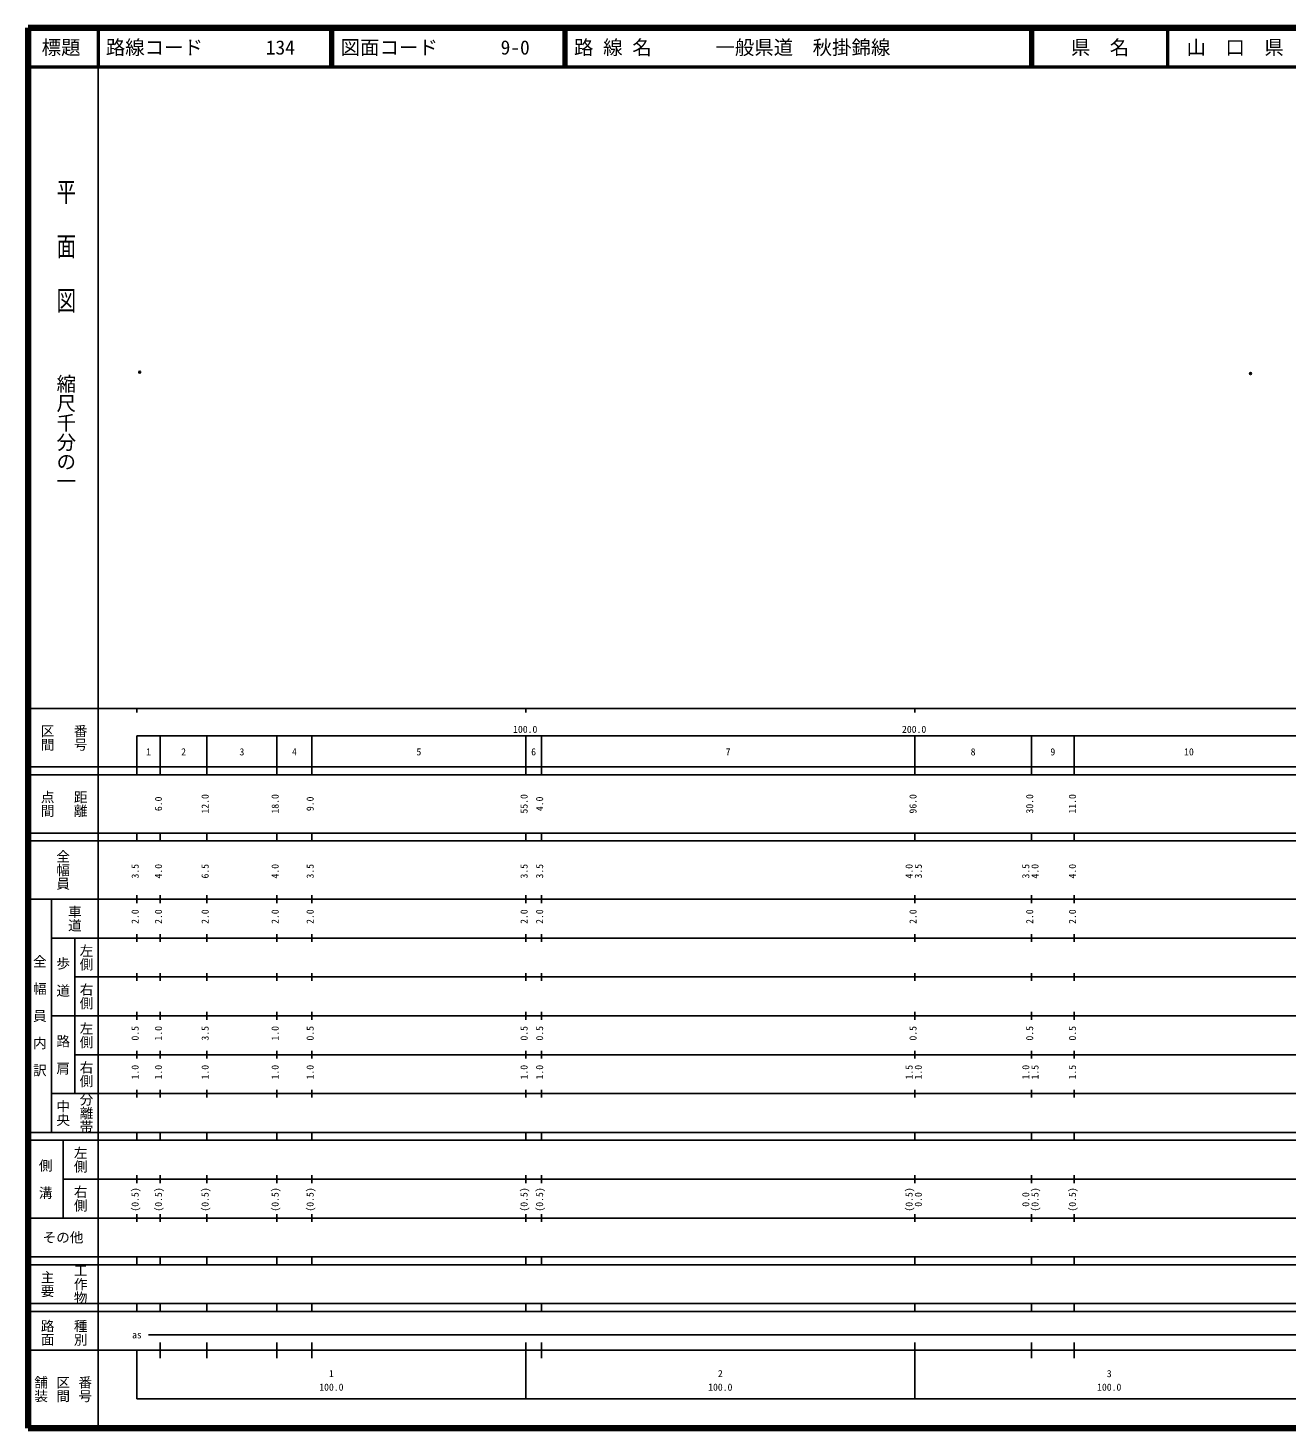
# Model space of a CAD drawing. Units: millimetres on the paper. Extents: x 40 to 680, y 20 to 380.
# Drawn here: x 40 to 363.7, y 20 to 380 of the extents above; entities that cross this region are included whole.
import ezdxf
from ezdxf.enums import TextEntityAlignment as Align

# ---------------------------------------------------------------- set-up
doc = ezdxf.new("R2010")
doc.units = ezdxf.units.MM
doc.header["$PDMODE"] = 32
doc.header["$PDSIZE"] = 0.5
doc.layers.add('M-OTRS', color=6, linetype='Continuous')
doc.layers.add('M-TTL-TXT', color=7, linetype='Continuous')
for name, color, linetype, lineweight in [('M-TTL', 2, 'Continuous', 140), ('M-TTL-BAND', 7, 'Continuous', 25), ('M-TTL-LINE', 7, 'Continuous', 50)]:
    doc.layers.add(name, color=color, linetype=linetype, lineweight=lineweight)
doc.styles.add('@ＭＳ ゴシック', font='')
doc.styles.add('ＭＳ ゴシック', font='')
doc.styles.get('@ＭＳ ゴシック').set_extended_font_data('@MS Gothic')
doc.styles.get('ＭＳ ゴシック').set_extended_font_data('MS Gothic')

msp = doc.modelspace()

# ---------------------------------------------------------------- linework, layer by layer
at = {"layer": 'M-OTRS'}
for p in [(68.715, 291.474), (354.354, 291.122)]:
    msp.add_point(p, dxfattribs=at)
at = {"layer": 'M-TTL'}
for p, q in [((40, 380), (40, 20)), ((680, 380), (40, 380)), ((40, 20), (680, 20))]:
    msp.add_line(p, q, dxfattribs=at)
at = {"layer": 'M-TTL-BAND'}
for p, q in [((58, 370), (58, 20)), ((40, 205), (579, 205)), ((68, 205), (68, 204)), ((168, 205), (168, 204)), ((268, 205), (268, 204)), ((68, 198), (579, 198)), ((68, 198), (68, 188)), ((74, 188), (74, 198)), ((86, 188), (86, 198)), ((104, 188), (104, 198)), ((113, 188), (113, 198)), ((168, 188), (168, 198)), ((172, 188), (172, 198)), ((268, 188), (268, 198)), ((298, 188), (298, 198)), ((309, 188), (309, 198)), ((40, 190), (579, 190)), ((40, 188), (579, 188)), ((40, 173), (579, 173)), ((68, 171), (68, 173)), ((74, 171), (74, 173)), ((86, 171), (86, 173)), ((104, 171), (104, 173)), ((113, 171), (113, 173)), ((168, 171), (168, 173)), ((172, 171), (172, 173)), ((268, 171), (268, 173)), ((298, 171), (298, 173)), ((309, 171), (309, 173)), ((40, 171), (579, 171)), ((40, 156), (579, 156)), ((46, 96), (46, 156)), ((68, 155), (68, 157)), ((74, 155), (74, 157)), ((86, 155), (86, 157)), ((104, 155), (104, 157)), ((113, 155), (113, 157)), ((168, 155), (168, 157)), ((172, 155), (172, 157)), ((268, 155), (268, 157)), ((298, 155), (298, 157)), ((309, 155), (309, 157)), ((46, 146), (579, 146)), ((52, 146), (52, 106)), ((68, 145), (68, 147)), ((74, 145), (74, 147)), ((86, 145), (86, 147)), ((104, 145), (104, 147)), ((113, 145), (113, 147)), ((168, 145), (168, 147)), ((172, 145), (172, 147)), ((268, 145), (268, 147)), ((298, 145), (298, 147)), ((309, 145), (309, 147)), ((68, 135), (68, 137)), ((74, 135), (74, 137)), ((86, 135), (86, 137)), ((104, 135), (104, 137)), ((113, 135), (113, 137)), ((168, 135), (168, 137)), ((172, 135), (172, 137)), ((268, 135), (268, 137)), ((298, 135), (298, 137)), ((309, 135), (309, 137)), ((52, 136), (579, 136)), ((46, 126), (579, 126)), ((68, 125), (68, 127)), ((74, 125), (74, 127)), ((86, 125), (86, 127)), ((104, 125), (104, 127)), ((113, 125), (113, 127)), ((168, 125), (168, 127)), ((172, 125), (172, 127)), ((268, 125), (268, 127)), ((298, 125), (298, 127)), ((309, 125), (309, 127)), ((52, 116), (579, 116)), ((68, 115), (68, 117)), ((74, 115), (74, 117)), ((86, 115), (86, 117)), ((104, 115), (104, 117)), ((113, 115), (113, 117)), ((168, 115), (168, 117)), ((172, 115), (172, 117)), ((268, 115), (268, 117)), ((298, 115), (298, 117)), ((309, 115), (309, 117)), ((46, 106), (579, 106)), ((68, 105), (68, 107)), ((74, 105), (74, 107)), ((86, 105), (86, 107)), ((104, 105), (104, 107)), ((113, 105), (113, 107)), ((168, 105), (168, 107)), ((172, 105), (172, 107)), ((268, 105), (268, 107)), ((298, 105), (298, 107)), ((309, 105), (309, 107)), ((40, 96), (579, 96)), ((40, 94), (579, 94)), ((49, 94), (49, 74)), ((68, 94), (68, 96)), ((74, 94), (74, 96)), ((86, 94), (86, 96)), ((104, 94), (104, 96)), ((113, 94), (113, 96)), ((168, 94), (168, 96)), ((172, 94), (172, 96)), ((268, 94), (268, 96)), ((298, 94), (298, 96)), ((309, 94), (309, 96)), ((49, 84), (579, 84)), ((68, 83), (68, 85)), ((74, 83), (74, 85)), ((86, 83), (86, 85)), ((104, 83), (104, 85)), ((113, 83), (113, 85)), ((168, 83), (168, 85)), ((172, 83), (172, 85)), ((268, 83), (268, 85)), ((298, 83), (298, 85)), ((309, 83), (309, 85)), ((40, 74), (579, 74)), ((68, 73), (68, 75)), ((74, 73), (74, 75)), ((86, 73), (86, 75)), ((104, 73), (104, 75)), ((113, 73), (113, 75)), ((168, 73), (168, 75)), ((172, 73), (172, 75)), ((268, 73), (268, 75)), ((298, 73), (298, 75)), ((309, 73), (309, 75)), ((40, 64), (579, 64)), ((40, 62), (579, 62)), ((68, 62), (68, 64)), ((74, 62), (74, 64)), ((86, 62), (86, 64)), ((104, 62), (104, 64)), ((113, 62), (113, 64)), ((168, 62), (168, 64)), ((172, 62), (172, 64)), ((268, 62), (268, 64)), ((298, 62), (298, 64)), ((309, 62), (309, 64)), ((40, 52), (579, 52)), ((68, 50), (68, 52)), ((74, 50), (74, 52)), ((86, 50), (86, 52)), ((104, 50), (104, 52)), ((113, 50), (113, 52)), ((168, 50), (168, 52)), ((172, 50), (172, 52)), ((268, 50), (268, 52)), ((298, 50), (298, 52)), ((309, 50), (309, 52)), ((40, 50), (579, 50)), ((71, 44), (565, 44)), ((40, 40), (579, 40)), ((68, 40), (68, 27.5)), ((74, 38), (74, 42)), ((86, 38), (86, 42)), ((104, 38), (104, 42)), ((113, 38), (113, 42)), ((168, 27.5), (168, 42)), ((172, 38), (172, 42)), ((268, 27.5), (268, 42)), ((298, 38), (298, 42)), ((309, 38), (309, 42)), ((68, 27.5), (579, 27.5))]:
    msp.add_line(p, q, dxfattribs=at)
at = {"layer": 'M-TTL-LINE'}
for p, q in [((58, 380), (58, 370)), ((117.75, 380), (117.75, 370)), ((118.25, 380), (118.25, 370)), ((177.75, 380), (177.75, 370)), ((178.25, 380), (178.25, 370)), ((297.75, 380), (297.75, 370)), ((298.25, 380), (298.25, 370)), ((333, 380), (333, 370)), ((40, 370), (680, 370))]:
    msp.add_line(p, q, dxfattribs=at)

# ---------------------------------------------------------------- texts
at = {"layer": 'M-TTL-BAND', "style": '@ＭＳ ゴシック', "width": 1.4}
msp.add_text('平  面  図', height=3.666, rotation=270, dxfattribs=at).set_placement((49.777, 306.475), align=Align.MIDDLE_RIGHT)
at = {"layer": 'M-TTL-BAND', "style": '@ＭＳ ゴシック'}
msp.add_text('縮尺千分の一', height=3.666, rotation=270, dxfattribs=at).set_placement((49.777, 261.03), align=Align.MIDDLE_RIGHT)
for s, p in [('区間', (45, 197.5)), ('番号', (53.5, 197.5)), ('点間', (45, 180.5)), ('距離', (53.5, 180.5)), ('全幅員', (49, 163.5)), ('車道', (52, 151)), ('左側', (55, 141)), ('全\u3000幅\u3000員\u3000内\u3000訳', (43, 126)), ('歩\u3000道', (49, 136)), ('右側', (55, 131)), ('左側', (55, 121)), ('路\u3000肩', (49, 116)), ('右側', (55, 111)), ('分離帯', (55, 101)), ('中央', (49, 101)), ('左側', (53.5, 89)), ('側\u3000溝', (44.5, 84)), ('右側', (53.5, 79)), ('工作物', (53.5, 57)), ('主要', (45, 57)), ('路面', (45, 44.5)), ('種別', (53.5, 44.5)), ('舗装', (43.333, 30)), ('区間', (49, 30)), ('番号', (54.667, 30))]:
    msp.add_text(s, height=2.566, rotation=270, dxfattribs=at).set_placement(p, align=Align.MIDDLE_CENTER)
at = {"layer": 'M-TTL-BAND', "style": 'ＭＳ ゴシック'}
for s, p in [('100.0', (167.844, 198.195)), ('200.0', (267.844, 198.195)), ('1', (71, 192.405)), ('2', (80, 192.405)), ('3', (95, 192.405)), ('4', (108.5, 192.405)), ('5', (140.5, 192.405)), ('6', (170, 192.405)), ('7', (220, 192.405)), ('8', (283, 192.405)), ('9', (303.5, 192.405)), ('10', (338.5, 192.405)), ('as', (68, 42.5)), ('1', (118, 32.523)), ('2', (218, 32.523)), ('3', (318, 32.523)), ('100.0', (118, 29.033)), ('100.0', (218, 29.033)), ('100.0', (318, 29.033))]:
    msp.add_text(s, height=1.833, dxfattribs=at).set_placement(p, align=Align.BOTTOM_CENTER)
for s, p in [('6.0', (75, 180.5)), ('12.0', (87, 180.5)), ('18.0', (105, 180.5)), ('9.0', (114, 180.5)), ('55.0', (169, 180.5)), ('4.0', (173, 180.5)), ('96.0', (269, 180.5)), ('30.0', (299, 180.5)), ('11.0', (310, 180.5)), ('3.5', (69, 163.174)), ('4.0', (75, 163.174)), ('6.5', (87, 163.174)), ('4.0', (105, 163.174)), ('3.5', (114, 163.174)), ('3.5', (169, 163.174)), ('3.5', (173, 163.174)), ('4.0', (268, 163.174)), ('3.5', (270.37, 163.174)), ('3.5', (298, 163.174)), ('4.0', (300.37, 163.174)), ('4.0', (310, 163.174)), ('2.0', (69, 151.5)), ('2.0', (75, 151.5)), ('2.0', (87, 151.5)), ('2.0', (105, 151.5)), ('2.0', (114, 151.5)), ('2.0', (169, 151.5)), ('2.0', (173, 151.5)), ('2.0', (269, 151.5)), ('2.0', (299, 151.5)), ('2.0', (310, 151.5)), ('0.5', (69, 121.5)), ('1.0', (75, 121.5)), ('3.5', (87, 121.5)), ('1.0', (105, 121.5)), ('0.5', (114, 121.5)), ('0.5', (169, 121.5)), ('0.5', (173, 121.5)), ('0.5', (269, 121.5)), ('0.5', (299, 121.5)), ('0.5', (310, 121.5)), ('1.0', (69, 111.5)), ('1.0', (75, 111.5)), ('1.0', (87, 111.5)), ('1.0', (105, 111.5)), ('1.0', (114, 111.5)), ('1.0', (169, 111.5)), ('1.0', (173, 111.5)), ('1.5', (268, 111.5)), ('1.0', (270.37, 111.5)), ('1.0', (298, 111.5)), ('1.5', (300.37, 111.5)), ('1.5', (310, 111.5)), ('(0.5)', (69, 78.764)), ('(0.5)', (75, 78.764)), ('(0.5)', (87, 78.764)), ('(0.5)', (105, 78.764)), ('(0.5)', (114, 78.764)), ('(0.5)', (169, 78.764)), ('(0.5)', (173, 78.764)), ('(0.5)', (268, 78.764)), ('0.0', (270.37, 78.764)), ('0.0', (298, 78.764)), ('(0.5)', (300.37, 78.764)), ('(0.5)', (310, 78.764))]:
    msp.add_text(s, height=1.833, rotation=90, dxfattribs=at).set_placement(p, align=Align.BOTTOM_CENTER)
msp.add_text('その他', height=2.566, dxfattribs=at).set_placement((49, 69), align=Align.MIDDLE_CENTER)
at = {"layer": 'M-TTL-TXT', "style": 'ＭＳ ゴシック'}
for s, p in [('標題', (48.5, 375)), ('県\u3000名', (315.625, 375)), ('山\u3000口\u3000県', (350.375, 375))]:
    msp.add_text(s, height=3.666, dxfattribs=at).set_placement(p, align=Align.MIDDLE_CENTER)
for s, p in [('路線コード', (60, 375)), ('134', (101.142, 375)), ('図面コード', (120.38, 375)), ('9-0', (161.521, 375)), ('路 線 名', (180.38, 375)), ('一般県道\u3000秋掛錦線', (216.734, 375))]:
    msp.add_text(s, height=3.666, dxfattribs=at).set_placement(p, align=Align.MIDDLE_LEFT)

doc.saveas('drawing.dxf')
